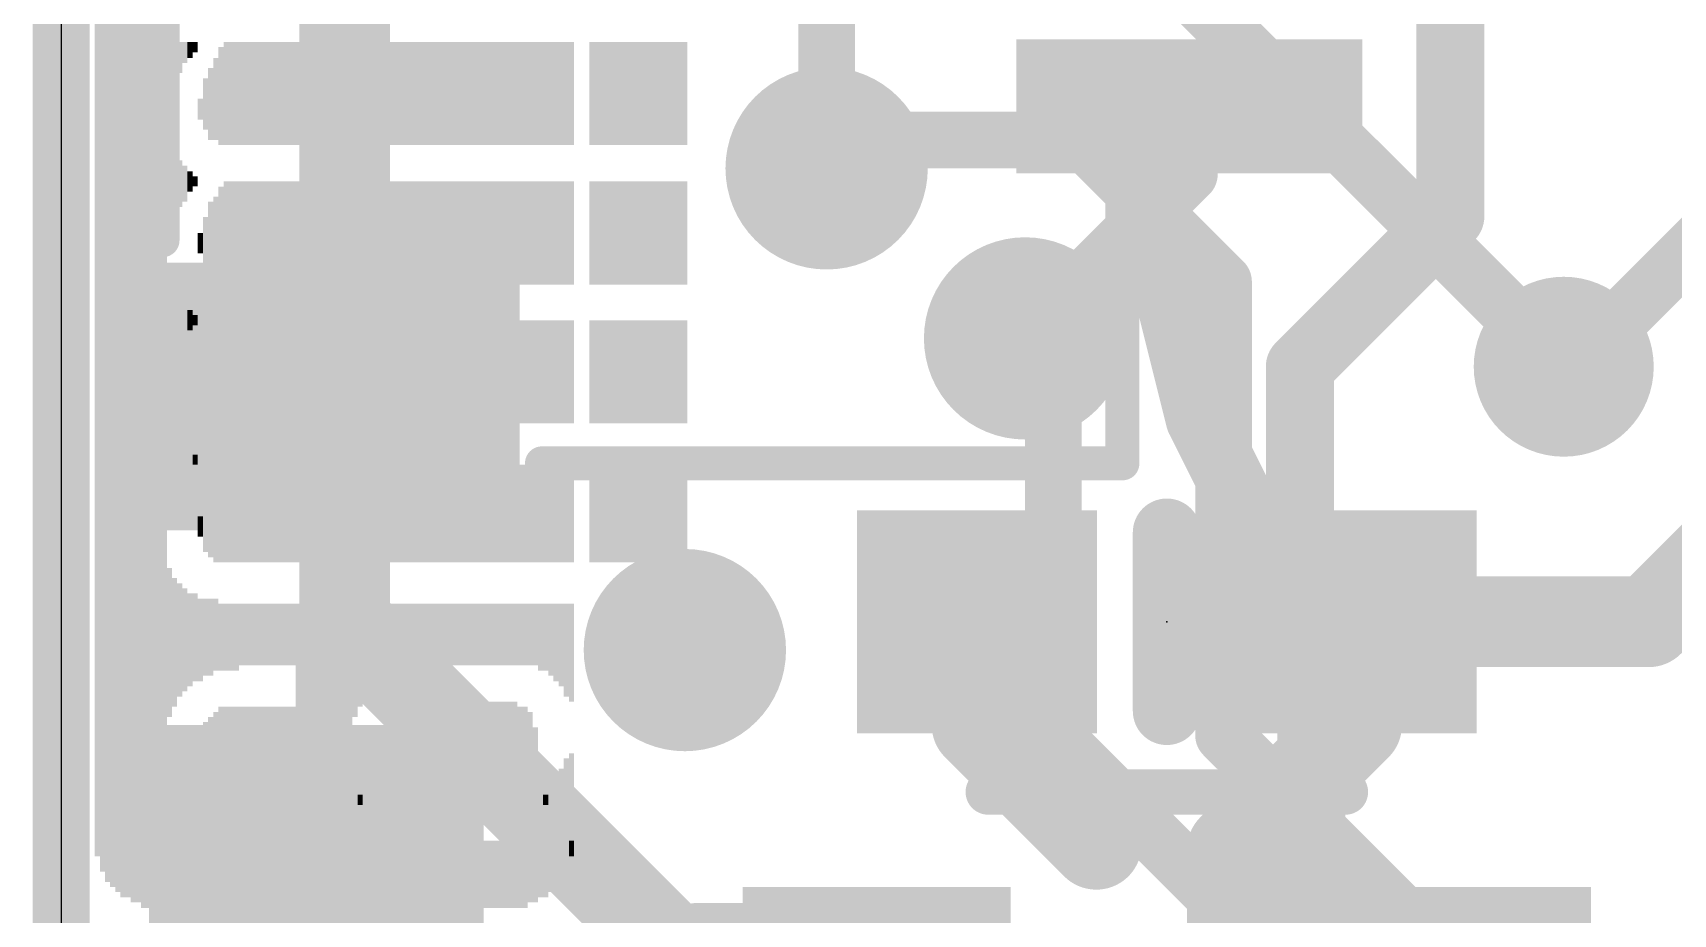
# Model space of a CAD drawing. Extents: x -0.1 to 34.1, y -8.2 to 25.5.
# Drawn here: x -0.13 to 7.22, y 7.58 to 11.53 of the extents above; entities that cross this region are included whole.
import ezdxf

# ---------------------------------------------------------------- set-up
doc = ezdxf.new("R2010")
doc.units = 0
for name, color, linetype in [('1', 12, 'CONTINUOUS'), ('16', 5, 'CONTINUOUS'), ('18', 110, 'CONTINUOUS'), ('20', 53, 'CONTINUOUS'), ('21', 40, 'CONTINUOUS'), ('22', 6, 'CONTINUOUS'), ('23', 40, 'CONTINUOUS')]:
    doc.layers.add(name, color=color, linetype=linetype)

# ---------------------------------------------------------------- blocks, each defined once
blk = doc.blocks.new('RECT')
blk.add_solid([(-0.5, -0.5), (0.5, -0.5), (-0.5, 0.5), (0.5, 0.5)])
blk = doc.blocks.new('ROUNDV')
at = {"const_width": 0.5}
blk.add_lwpolyline([(0, -0.25, 1), (0, 0.25, 1), (0, -0.25)], format="xyb", dxfattribs=at)

msp = doc.modelspace()

# ---------------------------------------------------------------- linework, layer by layer
at = {"layer": '1'}
for points, const_width in [([(0, 0), (0, 25.4)], 0.254), ([(6.223, 10.707), (6.223, 15.621)], 0.3048), ([(3.429, 11.684), (3.429, 10.922)], 0.254), ([(5.054, 11.2), (5.054, 10.896)], 0.254), ([(7.95, 11.212), (6.771, 10.033)], 0.254), ([(5.054, 10.896), (4.318, 10.16)], 0.254), ([(6.223, 10.707), (5.549, 10.033)], 0.3048), ([(5.549, 10.033), (5.549, 9.144)], 0.3048), ([(6.771, 10.033), (6.731, 10.033)], 0.254), ([(7.112, 8.89), (7.834, 9.612)], 0.4064), ([(5.803, 8.89), (5.549, 9.144)], 0.3048), ([(4.103, 8.89), (4.103, 8.4266)], 0.4064), ([(5.803, 8.89), (5.803, 8.4266)], 0.4064), ([(5.803, 8.89), (7.112, 8.89)], 0.4064), ([(4.103, 8.4266), (4.6371, 7.8925)], 0.4064), ([(5.803, 8.4266), (5.2467, 7.8703)], 0.4064), ([(1.143, 7.808), (1.463, 7.808)], 0.4064), ([(5.2467, 7.8703), (5.2467, 6.9837)], 0.4064), ([(2.54, 7.112), (2.855, 7.427)], 0.4064), ([(2.855, 7.427), (3.6529, 7.427)], 0.4064)]:
    msp.add_lwpolyline(points, dxfattribs=dict(at, const_width=const_width))
for points, const_width in [([(5.1175, 11.2, 1), (4.9905, 11.2)], 0.127), ([(5.0989, 10.8511, 1), (5.0091, 10.9409)], 0.127), ([(3.3655, 10.922, 1), (3.4925, 10.922)], 0.127), ([(4.9905, 10.896, 1), (5.1175, 10.896)], 0.127), ([(6.2769, 10.6531, 1), (6.1691, 10.7609)], 0.1524), ([(6.1468, 10.707, 1), (6.2992, 10.707)], 0.1524), ([(4.2731, 10.2049, 1), (4.3629, 10.1151)], 0.127), ([(5.6252, 10.033, 1), (5.4728, 10.033)], 0.1524), ([(5.4951, 10.0869, 1), (5.6029, 9.9791)], 0.1524), ([(6.731, 10.0965, 1), (6.731, 9.9695)], 0.127), ([(6.7261, 10.0779, 1), (6.8159, 9.9881)], 0.127), ([(6.771, 9.9695, 1), (6.771, 10.0965)], 0.127), ([(5.6029, 9.1979, 1), (5.4951, 9.0901)], 0.1524), ([(5.4728, 9.144, 1), (5.6252, 9.144)], 0.1524), ([(4.2046, 8.89, 1), (4.0014, 8.89)], 0.2032), ([(5.9046, 8.89, 1), (5.7014, 8.89)], 0.2032), ([(5.803, 8.9916, 1), (5.803, 8.7884)], 0.2032), ([(7.0402, 8.9618, 1), (7.1838, 8.8182)], 0.2032), ([(7.112, 8.7884, 1), (7.112, 8.9916)], 0.2032), ([(5.7491, 8.8361, 1), (5.8569, 8.9439)], 0.1524), ([(4.1748, 8.4985, 1), (4.0312, 8.3548)], 0.2032), ([(5.8748, 8.3548, 1), (5.7312, 8.4985)], 0.2032), ([(4.0014, 8.4266, 1), (4.2046, 8.4266)], 0.2032), ([(5.7014, 8.4266, 1), (5.9046, 8.4266)], 0.2032), ([(1.143, 7.9096, 1), (1.143, 7.7064)], 0.2032), ([(1.463, 7.7064, 1), (1.463, 7.9096)], 0.2032), ([(4.5653, 7.8207, 1), (4.7089, 7.9644)], 0.2032), ([(5.3483, 7.8703, 1), (5.1451, 7.8703)], 0.2032), ([(5.1749, 7.9422, 1), (5.3185, 7.7985)], 0.2032), ([(2.855, 7.5286, 1), (2.855, 7.3254)], 0.2032), ([(2.9268, 7.3552, 1), (2.7832, 7.4988)], 0.2032), ([(3.6529, 7.3254, 1), (3.6529, 7.5286)], 0.2032)]:
    msp.add_lwpolyline(points, format="xyb", dxfattribs=dict(at, const_width=const_width))
at = {"layer": '16'}
for points, const_width in [([(0, 0), (0, 25.4)], 0.254), ([(1.27, 13.335), (1.27, 8.89)], 0.4064), ([(4.41, 12.354), (6.731, 10.033)], 0.254), ([(3.429, 10.922), (3.556, 11.049)], 0.254), ([(4.572, 11.049), (3.556, 11.049)], 0.254), ([(5.207, 10.414), (4.572, 11.049)], 0.254), ([(5.207, 10.414), (5.207, 8.382)], 0.254), ([(4.318, 10.16), (4.445, 10.033)], 0.254), ([(4.445, 10.033), (4.445, 8.382)], 0.254), ([(1.27, 8.89), (6.35, 3.81)], 0.4064), ([(4.445, 8.382), (7.366, 5.461)], 0.254), ([(5.207, 8.382), (7.6708, 5.9182)], 0.254)]:
    msp.add_lwpolyline(points, dxfattribs=dict(at, const_width=const_width))
for points, const_width in [([(3.556, 11.1125, 1), (3.556, 10.9855)], 0.127), ([(3.6009, 11.0041, 1), (3.5111, 11.0939)], 0.127), ([(4.6169, 11.0939, 1), (4.5271, 11.0041)], 0.127), ([(4.572, 10.9855, 1), (4.572, 11.1125)], 0.127), ([(3.3841, 10.9669, 1), (3.4739, 10.8771)], 0.127), ([(5.2705, 10.414, 1), (5.1435, 10.414)], 0.127), ([(5.1621, 10.3691, 1), (5.2519, 10.4589)], 0.127), ([(4.3629, 10.2049, 1), (4.2731, 10.1151)], 0.127), ([(4.5085, 10.033, 1), (4.3815, 10.033)], 0.127), ([(4.4001, 9.9881, 1), (4.4899, 10.0779)], 0.127), ([(6.6861, 9.9881, 1), (6.7759, 10.0779)], 0.127), ([(1.3418, 8.9618, 1), (1.1982, 8.8182)], 0.2032), ([(1.1684, 8.89, 1), (1.3716, 8.89)], 0.2032), ([(4.4899, 8.4269, 1), (4.4001, 8.3371)], 0.127), ([(5.2519, 8.4269, 1), (5.1621, 8.3371)], 0.127), ([(4.3815, 8.382, 1), (4.5085, 8.382)], 0.127), ([(5.1435, 8.382, 1), (5.2705, 8.382)], 0.127)]:
    msp.add_lwpolyline(points, format="xyb", dxfattribs=dict(at, const_width=const_width))
at = {"layer": '20'}
msp.add_line((0, 22.86), (0, 2.54), dxfattribs=at)
at = {"layer": '21'}
for points, const_width in [([(0.454, 14.8), (0.454, 10.6)], 0.1524), ([(4.754, 10.8), (4.754, 9.6)], 0.1524), ([(4.754, 9.6), (2.154, 9.6)], 0.1524), ([(4.953, 8.49), (4.953, 9.29)], 0.3048), ([(5.753, 8.127), (4.153, 8.127)], 0.2032)]:
    msp.add_lwpolyline(points, dxfattribs=dict(at, const_width=const_width))
for points, const_width in [([(4.7921, 10.8, 1), (4.7159, 10.8)], 0.0762), ([(0.4159, 10.6, 1), (0.4921, 10.6)], 0.0762), ([(2.154, 9.6381, 1), (2.154, 9.5619)], 0.0762), ([(4.7159, 9.6, 1), (4.7921, 9.6)], 0.0762), ([(4.754, 9.5619, 1), (4.754, 9.6381)], 0.0762), ([(5.0292, 9.29, 1), (4.8768, 9.29)], 0.1524), ([(4.8768, 8.49, 1), (5.0292, 8.49)], 0.1524), ([(4.153, 8.1778, 1), (4.153, 8.0762)], 0.1016), ([(5.753, 8.0762, 1), (5.753, 8.1778)], 0.1016)]:
    msp.add_lwpolyline(points, format="xyb", dxfattribs=dict(at, const_width=const_width))
at = {"layer": '22', "const_width": 0.3048}
for points in [[(5.1, 9.8), (4.8, 11)], [(5.6, 8.8), (5.1, 9.8)], [(5.6, 5.6), (5.6, 8.8)]]:
    msp.add_lwpolyline(points, dxfattribs=at)
at = {"layer": '22', "const_width": 0.1524}
for points in [[(4.8739, 11.0185, 1), (4.7261, 10.9815)], [(5.1682, 9.8341, 1), (5.0318, 9.7659)], [(5.0261, 9.7815, 1), (5.1739, 9.8185)], [(5.6762, 8.8, 1), (5.5238, 8.8)], [(5.5318, 8.7659, 1), (5.6682, 8.8341)]]:
    msp.add_lwpolyline(points, format="xyb", dxfattribs=at)
at = {"layer": '23'}
msp.add_point((4.953, 8.89), dxfattribs=at)

# ---------------------------------------------------------------- block references
at = {"layer": '1'}
for p, xscale, yscale in [((5.054, 11.2), 1.55, 0.6), ((1.154, 9.9), 1.8, 1.2)]:
    msp.add_blockref('RECT', p, dxfattribs=dict(at, xscale=xscale, yscale=yscale))
at = {"layer": '1', "xscale": 1.075, "rotation": 180}
for p in [(4.103, 8.89), (5.803, 8.89)]:
    msp.add_blockref('RECT', p, dxfattribs=at)
at = {"layer": '1'}
for p, xscale, yscale, rotation in [((1.143, 7.808), 1.24, 1.5, 90), ((3.6529, 7.427), 0.55, 1.2, 270), ((6.2531, 7.427), 0.55, 1.2, 270)]:
    msp.add_blockref('RECT', p, dxfattribs=dict(at, xscale=xscale, yscale=yscale, rotation=rotation))
at = {"layer": '18'}
for p, xscale, yscale in [((3.429, 10.922), 0.9064, 0.9064), ((3.429, 10.922), 0.9064, 0.9064), ((4.318, 10.16), 0.9064, 0.9064), ((4.318, 10.16), 0.9064, 0.9064), ((6.731, 10.033), 0.8064, 0.8064), ((6.731, 10.033), 0.8064, 0.8064), ((2.794, 8.763), 0.9064, 0.9064), ((2.794, 8.763), 0.9064, 0.9064)]:
    msp.add_blockref('ROUNDV', p, dxfattribs=dict(at, xscale=xscale, yscale=yscale))
at = {"layer": '22', "rotation": 270}
for p, xscale, yscale in [((0.1617, 10.4826), 5.2883, 0.0231), ((0.1848, 10.4483), 5.3569, 0.0231), ((0.2079, 10.4254), 5.4026, 0.0231), ((0.231, 10.414), 5.4254, 0.0231), ((0.254, 10.4026), 5.4483, 0.0229), ((0.277, 10.3911), 5.4712, 0.0231), ((0.3001, 10.3911), 5.4712, 0.0231), ((0.3232, 10.3797), 5.494, 0.0231), ((0.3463, 10.3797), 5.494, 0.0231), ((0.3694, 10.367), 5.5194, 0.0231), ((0.3926, 10.367), 5.5194, 0.0231), ((0.4157, 10.367), 5.5194, 0.0231), ((0.4388, 10.367), 5.5194, 0.0231), ((0.4619, 10.367), 5.5194, 0.0231), ((0.485, 11.3728), 0.2311, 0.0231), ((0.508, 11.4071), 0.1626, 0.0229), ((0.531, 11.4186), 0.1397, 0.0231), ((0.5541, 11.4414), 0.094, 0.0231), ((0.5772, 11.4529), 0.0711, 0.0231), ((0.6003, 11.4656), 0.0457, 0.0231), ((0.7159, 11.2459), 0.4394, 0.0231), ((0.739, 11.2573), 0.4623, 0.0231), ((0.762, 11.2573), 0.4623, 0.0229), ((0.785, 11.2573), 0.4623, 0.0231), ((0.8081, 11.2573), 0.4623, 0.0231), ((0.8312, 11.2573), 0.4623, 0.0231), ((0.8543, 11.2573), 0.4623, 0.0231), ((0.8774, 11.2573), 0.4623, 0.0231), ((0.9006, 11.2573), 0.4623, 0.0231), ((0.9237, 11.2573), 0.4623, 0.0231), ((0.9468, 11.2573), 0.4623, 0.0231), ((0.9699, 11.2573), 0.4623, 0.0231), ((0.993, 11.2573), 0.4623, 0.0231), ((1.016, 11.2573), 0.4623, 0.0229), ((1.039, 11.2573), 0.4623, 0.0231), ((1.0621, 11.2573), 0.4623, 0.0231), ((1.0852, 11.2573), 0.4623, 0.0231), ((1.1083, 11.2573), 0.4623, 0.0231), ((1.1314, 11.2573), 0.4623, 0.0231), ((1.1546, 11.2573), 0.4623, 0.0231), ((1.1777, 11.2573), 0.4623, 0.0231), ((1.2008, 11.2573), 0.4623, 0.0231), ((1.2239, 11.2573), 0.4623, 0.0231), ((1.247, 11.2573), 0.4623, 0.0231), ((1.27, 11.2573), 0.4623, 0.0229), ((1.293, 11.2573), 0.4623, 0.0231), ((1.3161, 11.2573), 0.4623, 0.0231), ((1.3392, 11.2573), 0.4623, 0.0231), ((1.3623, 11.2573), 0.4623, 0.0231), ((1.3854, 11.2573), 0.4623, 0.0231), ((1.4086, 11.2573), 0.4623, 0.0231), ((1.4317, 11.2573), 0.4623, 0.0231), ((1.4548, 11.2573), 0.4623, 0.0231), ((1.4779, 11.2573), 0.4623, 0.0231), ((1.501, 11.2573), 0.4623, 0.0231), ((1.524, 11.2573), 0.4623, 0.0229), ((1.547, 11.2573), 0.4623, 0.0231), ((1.5701, 11.2573), 0.4623, 0.0231), ((1.5932, 11.2573), 0.4623, 0.0231), ((1.6163, 11.2573), 0.4623, 0.0231), ((1.6394, 11.2573), 0.4623, 0.0231), ((1.6626, 11.2573), 0.4623, 0.0231), ((1.6857, 11.2573), 0.4623, 0.0231), ((1.7088, 11.2573), 0.4623, 0.0231), ((1.7319, 11.2573), 0.4623, 0.0231), ((1.755, 11.2573), 0.4623, 0.0231), ((1.778, 11.2573), 0.4623, 0.0229), ((1.801, 11.2573), 0.4623, 0.0231), ((1.8241, 11.2573), 0.4623, 0.0231), ((1.8472, 11.2573), 0.4623, 0.0231), ((1.8703, 11.2573), 0.4623, 0.0231), ((1.8934, 11.2573), 0.4623, 0.0231), ((1.9166, 11.2573), 0.4623, 0.0231), ((1.9397, 11.2573), 0.4623, 0.0231), ((1.9628, 11.2573), 0.4623, 0.0231), ((1.9859, 11.2573), 0.4623, 0.0231), ((2.009, 11.2573), 0.4623, 0.0231), ((2.032, 11.2573), 0.4623, 0.0229), ((2.055, 11.2573), 0.4623, 0.0231), ((2.0781, 11.2573), 0.4623, 0.0231), ((2.1012, 11.2573), 0.4623, 0.0231), ((2.1243, 11.2573), 0.4623, 0.0231), ((2.1474, 11.2573), 0.4623, 0.0231), ((2.1706, 11.2573), 0.4623, 0.0231), ((2.1937, 11.2573), 0.4623, 0.0231), ((2.2168, 11.2573), 0.4623, 0.0231), ((2.2399, 11.2573), 0.4623, 0.0231), ((2.263, 11.2573), 0.4623, 0.0231), ((2.286, 11.2573), 0.4623, 0.0229), ((2.3783, 11.2573), 0.4623, 0.0231), ((2.4014, 11.2573), 0.4623, 0.0231), ((2.4246, 11.2573), 0.4623, 0.0231), ((2.4477, 11.2573), 0.4623, 0.0231), ((2.4708, 11.2573), 0.4623, 0.0231), ((2.4939, 11.2573), 0.4623, 0.0231), ((2.517, 11.2573), 0.4623, 0.0231), ((2.54, 11.2573), 0.4623, 0.0229), ((2.563, 11.2573), 0.4623, 0.0231), ((2.5861, 11.2573), 0.4623, 0.0231), ((2.6092, 11.2573), 0.4623, 0.0231), ((2.6323, 11.2573), 0.4623, 0.0231), ((2.6554, 11.2573), 0.4623, 0.0231), ((2.6786, 11.2573), 0.4623, 0.0231), ((2.7017, 11.2573), 0.4623, 0.0231), ((2.7248, 11.2573), 0.4623, 0.0231), ((2.7479, 11.2573), 0.4623, 0.0231), ((2.771, 11.2573), 0.4623, 0.0231), ((2.794, 11.2573), 0.4623, 0.0229), ((0.6928, 11.2332), 0.3683, 0.0231), ((0.6466, 11.2103), 0.2311, 0.0231), ((0.6697, 11.2103), 0.3226, 0.0231), ((0.6234, 11.1874), 0.094, 0.0231), ((0.485, 10.8407), 0.3708, 0.0231), ((0.508, 10.842), 0.2769, 0.0229), ((0.531, 10.8534), 0.2083, 0.0231), ((0.5541, 10.8534), 0.1626, 0.0231), ((0.5772, 10.8636), 0.0914, 0.0231), ((0.6003, 10.8636), 0.0457, 0.0231), ((0.7159, 10.621), 0.4394, 0.0231), ((0.739, 10.6324), 0.4623, 0.0231), ((0.762, 10.6324), 0.4623, 0.0229), ((0.785, 10.6324), 0.4623, 0.0231), ((0.8081, 10.6324), 0.4623, 0.0231), ((0.8312, 10.6324), 0.4623, 0.0231), ((0.8543, 10.6324), 0.4623, 0.0231), ((0.8774, 10.6324), 0.4623, 0.0231), ((0.9006, 10.6324), 0.4623, 0.0231), ((0.9237, 10.6324), 0.4623, 0.0231), ((0.9468, 10.6324), 0.4623, 0.0231), ((0.9699, 10.6324), 0.4623, 0.0231), ((0.993, 10.6324), 0.4623, 0.0231), ((1.016, 10.6324), 0.4623, 0.0229), ((1.039, 10.6324), 0.4623, 0.0231), ((1.0621, 10.6324), 0.4623, 0.0231), ((1.0852, 10.6324), 0.4623, 0.0231), ((1.1083, 10.6324), 0.4623, 0.0231), ((1.1314, 10.6324), 0.4623, 0.0231), ((1.1546, 10.6324), 0.4623, 0.0231), ((1.1777, 10.6324), 0.4623, 0.0231), ((1.2008, 10.6324), 0.4623, 0.0231), ((1.2239, 10.6324), 0.4623, 0.0231), ((1.247, 10.6324), 0.4623, 0.0231), ((1.27, 10.6324), 0.4623, 0.0229), ((1.293, 10.6324), 0.4623, 0.0231), ((1.3161, 10.6324), 0.4623, 0.0231), ((1.3392, 10.6324), 0.4623, 0.0231), ((1.3623, 10.6324), 0.4623, 0.0231), ((1.3854, 10.6324), 0.4623, 0.0231), ((1.4086, 10.6324), 0.4623, 0.0231), ((1.4317, 10.6324), 0.4623, 0.0231), ((1.4548, 10.6324), 0.4623, 0.0231), ((1.4779, 10.6324), 0.4623, 0.0231), ((1.501, 10.6324), 0.4623, 0.0231), ((1.524, 10.6324), 0.4623, 0.0229), ((1.547, 10.6324), 0.4623, 0.0231), ((1.5701, 10.6324), 0.4623, 0.0231), ((1.5932, 10.6324), 0.4623, 0.0231), ((1.6163, 10.6324), 0.4623, 0.0231), ((1.6394, 10.6324), 0.4623, 0.0231), ((1.6626, 10.6324), 0.4623, 0.0231), ((1.6857, 10.6324), 0.4623, 0.0231), ((1.7088, 10.6324), 0.4623, 0.0231), ((1.7319, 10.6324), 0.4623, 0.0231), ((1.755, 10.6324), 0.4623, 0.0231), ((1.778, 10.6324), 0.4623, 0.0229), ((1.801, 10.6324), 0.4623, 0.0231), ((1.8241, 10.6324), 0.4623, 0.0231), ((1.8472, 10.6324), 0.4623, 0.0231), ((1.8703, 10.6324), 0.4623, 0.0231), ((1.8934, 10.6324), 0.4623, 0.0231), ((1.9166, 10.6324), 0.4623, 0.0231), ((1.9397, 10.6324), 0.4623, 0.0231), ((1.9628, 10.6324), 0.4623, 0.0231), ((1.9859, 10.6324), 0.4623, 0.0231), ((2.009, 10.6324), 0.4623, 0.0231), ((2.032, 10.6324), 0.4623, 0.0229), ((2.055, 10.6324), 0.4623, 0.0231), ((2.0781, 10.6324), 0.4623, 0.0231), ((2.1012, 10.6324), 0.4623, 0.0231), ((2.1243, 10.6324), 0.4623, 0.0231), ((2.1474, 10.6324), 0.4623, 0.0231), ((2.1706, 10.6324), 0.4623, 0.0231), ((2.1937, 10.6324), 0.4623, 0.0231), ((2.2168, 10.6324), 0.4623, 0.0231), ((2.2399, 10.6324), 0.4623, 0.0231), ((2.263, 10.6324), 0.4623, 0.0231), ((2.286, 10.6324), 0.4623, 0.0229), ((2.3783, 10.6324), 0.4623, 0.0231), ((2.4014, 10.6324), 0.4623, 0.0231), ((2.4246, 10.6324), 0.4623, 0.0231), ((2.4477, 10.6324), 0.4623, 0.0231), ((2.4708, 10.6324), 0.4623, 0.0231), ((2.4939, 10.6324), 0.4623, 0.0231), ((2.517, 10.6324), 0.4623, 0.0231), ((2.54, 10.6324), 0.4623, 0.0229), ((2.563, 10.6324), 0.4623, 0.0231), ((2.5861, 10.6324), 0.4623, 0.0231), ((2.6092, 10.6324), 0.4623, 0.0231), ((2.6323, 10.6324), 0.4623, 0.0231), ((2.6554, 10.6324), 0.4623, 0.0231), ((2.6786, 10.6324), 0.4623, 0.0231), ((2.7017, 10.6324), 0.4623, 0.0231), ((2.7248, 10.6324), 0.4623, 0.0231), ((2.7479, 10.6324), 0.4623, 0.0231), ((2.771, 10.6324), 0.4623, 0.0231), ((2.794, 10.6324), 0.4623, 0.0229), ((0.6697, 10.5994), 0.3454, 0.0231), ((0.6928, 10.6109), 0.3683, 0.0231), ((0.6466, 10.588), 0.2311, 0.0231), ((0.6234, 10.5867), 0.0914, 0.0231), ((0.485, 10.2172), 0.3683, 0.0231), ((0.508, 10.2172), 0.2769, 0.0229), ((0.531, 10.2172), 0.1854, 0.0231), ((0.5541, 10.2172), 0.1397, 0.0231), ((0.5772, 10.2413), 0.0914, 0.0231), ((0.6003, 10.2413), 0.0457, 0.0231), ((0.7159, 9.9987), 0.4394, 0.0231), ((0.739, 10.0101), 0.4623, 0.0231), ((0.762, 10.0101), 0.4623, 0.0229), ((0.785, 10.0101), 0.4623, 0.0231), ((0.8081, 10.0101), 0.4623, 0.0231), ((0.8312, 10.0101), 0.4623, 0.0231), ((0.8543, 10.0101), 0.4623, 0.0231), ((0.8774, 10.0101), 0.4623, 0.0231), ((0.9006, 10.0101), 0.4623, 0.0231), ((0.9237, 10.0101), 0.4623, 0.0231), ((0.9468, 10.0101), 0.4623, 0.0231), ((0.9699, 10.0101), 0.4623, 0.0231), ((0.993, 10.0101), 0.4623, 0.0231), ((1.016, 10.0101), 0.4623, 0.0229), ((1.039, 10.0101), 0.4623, 0.0231), ((1.0621, 10.0101), 0.4623, 0.0231), ((1.0852, 10.0101), 0.4623, 0.0231), ((1.1083, 10.0101), 0.4623, 0.0231), ((1.1314, 10.0101), 0.4623, 0.0231), ((1.1546, 10.0101), 0.4623, 0.0231), ((1.1777, 10.0101), 0.4623, 0.0231), ((1.2008, 10.0101), 0.4623, 0.0231), ((1.2239, 10.0101), 0.4623, 0.0231), ((1.247, 10.0101), 0.4623, 0.0231), ((1.27, 10.0101), 0.4623, 0.0229), ((1.293, 10.0101), 0.4623, 0.0231), ((1.3161, 10.0101), 0.4623, 0.0231), ((1.3392, 10.0101), 0.4623, 0.0231), ((1.3623, 10.0101), 0.4623, 0.0231), ((1.3854, 10.0101), 0.4623, 0.0231), ((1.4086, 10.0101), 0.4623, 0.0231), ((1.4317, 10.0101), 0.4623, 0.0231), ((1.4548, 10.0101), 0.4623, 0.0231), ((1.4779, 10.0101), 0.4623, 0.0231), ((1.501, 10.0101), 0.4623, 0.0231), ((1.524, 10.0101), 0.4623, 0.0229), ((1.547, 10.0101), 0.4623, 0.0231), ((1.5701, 10.0101), 0.4623, 0.0231), ((1.5932, 10.0101), 0.4623, 0.0231), ((1.6163, 10.0101), 0.4623, 0.0231), ((1.6394, 10.0101), 0.4623, 0.0231), ((1.6626, 10.0101), 0.4623, 0.0231), ((1.6857, 10.0101), 0.4623, 0.0231), ((1.7088, 10.0101), 0.4623, 0.0231), ((1.7319, 10.0101), 0.4623, 0.0231), ((1.755, 10.0101), 0.4623, 0.0231), ((1.778, 10.0101), 0.4623, 0.0229), ((1.801, 10.0101), 0.4623, 0.0231), ((1.8241, 10.0101), 0.4623, 0.0231), ((1.8472, 10.0101), 0.4623, 0.0231), ((1.8703, 10.0101), 0.4623, 0.0231), ((1.8934, 10.0101), 0.4623, 0.0231), ((1.9166, 10.0101), 0.4623, 0.0231), ((1.9397, 10.0101), 0.4623, 0.0231), ((1.9628, 10.0101), 0.4623, 0.0231), ((1.9859, 10.0101), 0.4623, 0.0231), ((2.009, 10.0101), 0.4623, 0.0231), ((2.032, 10.0101), 0.4623, 0.0229), ((2.055, 10.0101), 0.4623, 0.0231), ((2.0781, 10.0101), 0.4623, 0.0231), ((2.1012, 10.0101), 0.4623, 0.0231), ((2.1243, 10.0101), 0.4623, 0.0231), ((2.1474, 10.0101), 0.4623, 0.0231), ((2.1706, 10.0101), 0.4623, 0.0231), ((2.1937, 10.0101), 0.4623, 0.0231), ((2.2168, 10.0101), 0.4623, 0.0231), ((2.2399, 10.0101), 0.4623, 0.0231), ((2.263, 10.0101), 0.4623, 0.0231), ((2.286, 10.0101), 0.4623, 0.0229), ((2.3783, 10.0101), 0.4623, 0.0231), ((2.4014, 10.0101), 0.4623, 0.0231), ((2.4246, 10.0101), 0.4623, 0.0231), ((2.4477, 10.0101), 0.4623, 0.0231), ((2.4708, 10.0101), 0.4623, 0.0231), ((2.4939, 10.0101), 0.4623, 0.0231), ((2.517, 10.0101), 0.4623, 0.0231), ((2.54, 10.0101), 0.4623, 0.0229), ((2.563, 10.0101), 0.4623, 0.0231), ((2.5861, 10.0101), 0.4623, 0.0231), ((2.6092, 10.0101), 0.4623, 0.0231), ((2.6323, 10.0101), 0.4623, 0.0231), ((2.6554, 10.0101), 0.4623, 0.0231), ((2.6786, 10.0101), 0.4623, 0.0231), ((2.7017, 10.0101), 0.4623, 0.0231), ((2.7248, 10.0101), 0.4623, 0.0231), ((2.7479, 10.0101), 0.4623, 0.0231), ((2.771, 10.0101), 0.4623, 0.0231), ((2.794, 10.0101), 0.4623, 0.0229), ((0.6928, 9.9873), 0.3708, 0.0231), ((0.6466, 9.9517), 0.254, 0.0231), ((0.6697, 9.9632), 0.3226, 0.0231), ((0.6234, 9.9403), 0.094, 0.0231), ((0.485, 9.5822), 0.3937, 0.0231), ((0.508, 9.5949), 0.2769, 0.0229), ((0.531, 9.5949), 0.1854, 0.0231), ((0.5541, 9.5949), 0.1397, 0.0231), ((0.5772, 9.6063), 0.1168, 0.0231), ((0.6003, 9.6164), 0.0457, 0.0231), ((0.7159, 9.3637), 0.414, 0.0231), ((0.739, 9.3751), 0.4369, 0.0231), ((0.762, 9.3751), 0.4369, 0.0229), ((0.785, 9.3751), 0.4369, 0.0231), ((0.8081, 9.3751), 0.4369, 0.0231), ((0.8312, 9.3751), 0.4369, 0.0231), ((0.8543, 9.3751), 0.4369, 0.0231), ((0.8774, 9.3751), 0.4369, 0.0231), ((0.9006, 9.3751), 0.4369, 0.0231), ((0.9237, 9.3751), 0.4369, 0.0231), ((0.9468, 9.3751), 0.4369, 0.0231), ((0.9699, 9.3751), 0.4369, 0.0231), ((0.993, 9.3751), 0.4369, 0.0231), ((1.016, 9.3751), 0.4369, 0.0229), ((1.039, 9.3751), 0.4369, 0.0231), ((1.0621, 9.3751), 0.4369, 0.0231), ((1.0852, 9.3751), 0.4369, 0.0231), ((1.1083, 9.3751), 0.4369, 0.0231), ((1.1314, 9.3751), 0.4369, 0.0231), ((1.1546, 9.3751), 0.4369, 0.0231), ((1.1777, 9.3751), 0.4369, 0.0231), ((1.2008, 9.3751), 0.4369, 0.0231), ((1.2239, 9.3751), 0.4369, 0.0231), ((1.247, 9.3751), 0.4369, 0.0231), ((1.27, 9.3751), 0.4369, 0.0229), ((1.293, 9.3751), 0.4369, 0.0231), ((1.3161, 9.3751), 0.4369, 0.0231), ((1.3392, 9.3751), 0.4369, 0.0231), ((1.3623, 9.3751), 0.4369, 0.0231), ((1.3854, 9.3751), 0.4369, 0.0231), ((1.4086, 9.3751), 0.4369, 0.0231), ((1.4317, 9.3751), 0.4369, 0.0231), ((1.4548, 9.3751), 0.4369, 0.0231), ((1.4779, 9.3751), 0.4369, 0.0231), ((1.501, 9.3751), 0.4369, 0.0231), ((1.524, 9.3751), 0.4369, 0.0229), ((1.547, 9.3751), 0.4369, 0.0231), ((1.5701, 9.3751), 0.4369, 0.0231), ((1.5932, 9.3751), 0.4369, 0.0231), ((1.6163, 9.3751), 0.4369, 0.0231), ((1.6394, 9.3751), 0.4369, 0.0231), ((1.6626, 9.3751), 0.4369, 0.0231), ((1.6857, 9.3751), 0.4369, 0.0231), ((1.7088, 9.3751), 0.4369, 0.0231), ((1.7319, 9.3751), 0.4369, 0.0231), ((1.755, 9.3751), 0.4369, 0.0231), ((1.778, 9.3751), 0.4369, 0.0229), ((1.801, 9.3751), 0.4369, 0.0231), ((1.8241, 9.3751), 0.4369, 0.0231), ((1.8472, 9.3751), 0.4369, 0.0231), ((1.8703, 9.3751), 0.4369, 0.0231), ((1.8934, 9.3751), 0.4369, 0.0231), ((1.9166, 9.3751), 0.4369, 0.0231), ((1.9397, 9.3751), 0.4369, 0.0231), ((1.9628, 9.3751), 0.4369, 0.0231), ((1.9859, 9.3751), 0.4369, 0.0231), ((2.009, 9.3751), 0.4369, 0.0231), ((2.032, 9.3751), 0.4369, 0.0229), ((2.055, 9.3751), 0.4369, 0.0231), ((2.0781, 9.3751), 0.4369, 0.0231), ((2.1012, 9.3751), 0.4369, 0.0231), ((2.1243, 9.3751), 0.4369, 0.0231), ((2.1474, 9.3751), 0.4369, 0.0231), ((2.1706, 9.3751), 0.4369, 0.0231), ((2.1937, 9.3751), 0.4369, 0.0231), ((2.2168, 9.3751), 0.4369, 0.0231), ((2.2399, 9.3751), 0.4369, 0.0231), ((2.263, 9.3751), 0.4369, 0.0231), ((2.286, 9.3751), 0.4369, 0.0229), ((2.3783, 9.3751), 0.4369, 0.0231), ((2.4014, 9.3751), 0.4369, 0.0231), ((2.4246, 9.3751), 0.4369, 0.0231), ((2.4477, 9.3751), 0.4369, 0.0231), ((2.4708, 9.3751), 0.4369, 0.0231), ((2.4939, 9.3751), 0.4369, 0.0231), ((2.517, 9.3751), 0.4369, 0.0231), ((2.54, 9.3751), 0.4369, 0.0229), ((2.563, 9.3751), 0.4369, 0.0231), ((2.5861, 9.3751), 0.4369, 0.0231), ((2.6092, 9.3751), 0.4369, 0.0231), ((2.6323, 9.3751), 0.4369, 0.0231), ((2.6554, 9.3751), 0.4369, 0.0231), ((2.6786, 9.3751), 0.4369, 0.0231), ((2.7017, 9.3751), 0.4369, 0.0231), ((2.7248, 9.3751), 0.4369, 0.0231), ((2.7479, 9.3751), 0.4369, 0.0231), ((2.771, 9.3751), 0.4369, 0.0231), ((2.794, 9.3751), 0.4369, 0.0229), ((0.6697, 9.3408), 0.3226, 0.0231), ((0.6928, 9.3523), 0.3912, 0.0231), ((0.6466, 9.3294), 0.254, 0.0231), ((0.6234, 9.3167), 0.0914, 0.0231), ((0.485, 8.7973), 0.668, 0.0231), ((0.508, 8.7973), 0.5766, 0.0229), ((0.531, 8.8087), 0.508, 0.0231), ((0.5541, 8.8087), 0.4623, 0.0231), ((0.5772, 8.8087), 0.4166, 0.0231), ((0.6003, 8.8201), 0.3937, 0.0231), ((0.6234, 8.8087), 0.3708, 0.0231), ((0.6466, 8.8214), 0.3454, 0.0231), ((0.6697, 8.8214), 0.3454, 0.0231), ((0.6928, 8.8329), 0.3226, 0.0231), ((0.7159, 8.8214), 0.2997, 0.0231), ((0.739, 8.8214), 0.2997, 0.0231), ((0.762, 8.8214), 0.2997, 0.0229), ((0.785, 8.8214), 0.2997, 0.0231), ((0.8081, 8.8329), 0.2769, 0.0231), ((0.8312, 8.8329), 0.2769, 0.0231), ((0.8543, 8.8329), 0.2769, 0.0231), ((0.8774, 8.8329), 0.2769, 0.0231), ((0.9006, 8.8329), 0.2769, 0.0231), ((0.9237, 8.8329), 0.2769, 0.0231), ((0.9468, 8.8329), 0.2769, 0.0231), ((0.9699, 8.8329), 0.2769, 0.0231), ((0.993, 8.8329), 0.2769, 0.0231), ((1.016, 8.8329), 0.2769, 0.0229), ((1.039, 8.8329), 0.2769, 0.0231), ((1.0621, 8.5204), 0.9017, 0.0231), ((1.0852, 8.5204), 0.9017, 0.0231), ((1.1083, 8.5204), 0.9017, 0.0231), ((1.1314, 8.5204), 0.9017, 0.0231), ((1.1546, 8.5204), 0.9017, 0.0231), ((1.1777, 8.5319), 0.8788, 0.0231), ((1.2008, 8.5674), 0.8077, 0.0231), ((1.2239, 8.6017), 0.7391, 0.0231), ((1.247, 8.6246), 0.6934, 0.0231), ((1.27, 8.6589), 0.6248, 0.0229), ((1.293, 8.6944), 0.5537, 0.0231), ((1.3161, 8.7173), 0.508, 0.0231), ((1.3392, 8.7401), 0.4623, 0.0231), ((1.3623, 8.763), 0.4166, 0.0231), ((1.3854, 8.7859), 0.3708, 0.0231), ((1.4086, 8.7973), 0.348, 0.0231), ((1.4317, 8.81), 0.3226, 0.0231), ((1.4548, 8.81), 0.3226, 0.0231), ((1.4779, 8.8214), 0.2997, 0.0231), ((1.501, 8.8214), 0.2997, 0.0231), ((1.524, 8.8329), 0.2769, 0.0229), ((1.547, 8.8329), 0.2769, 0.0231), ((1.5701, 8.8329), 0.2769, 0.0231), ((1.5932, 8.8329), 0.2769, 0.0231), ((1.6163, 8.8329), 0.2769, 0.0231), ((1.6394, 8.8329), 0.2769, 0.0231), ((1.6626, 8.8329), 0.2769, 0.0231), ((1.6857, 8.8329), 0.2769, 0.0231), ((1.7088, 8.8329), 0.2769, 0.0231), ((1.7319, 8.8329), 0.2769, 0.0231), ((1.755, 8.8329), 0.2769, 0.0231), ((1.778, 8.8329), 0.2769, 0.0229), ((1.801, 8.8329), 0.2769, 0.0231), ((1.8241, 8.8329), 0.2769, 0.0231), ((1.8472, 8.8329), 0.2769, 0.0231), ((1.8703, 8.8329), 0.2769, 0.0231), ((1.8934, 8.8329), 0.2769, 0.0231), ((1.9166, 8.8329), 0.2769, 0.0231), ((1.9397, 8.8329), 0.2769, 0.0231), ((1.9628, 8.8329), 0.2769, 0.0231), ((1.9859, 8.8329), 0.2769, 0.0231), ((2.009, 8.8329), 0.2769, 0.0231), ((2.032, 8.8329), 0.2769, 0.0229), ((2.055, 8.8329), 0.2769, 0.0231), ((2.0781, 8.8329), 0.2769, 0.0231), ((2.1012, 8.8329), 0.2769, 0.0231), ((2.1243, 8.8329), 0.2769, 0.0231), ((2.1474, 8.8214), 0.2997, 0.0231), ((2.1706, 8.8214), 0.2997, 0.0231), ((2.1937, 8.81), 0.3226, 0.0231), ((2.2168, 8.7973), 0.348, 0.0231), ((2.2399, 8.7859), 0.3708, 0.0231), ((2.263, 8.763), 0.4166, 0.0231), ((2.286, 8.7516), 0.4394, 0.0229), ((1.5701, 8.3007), 0.4623, 0.0231), ((1.5932, 8.3007), 0.4623, 0.0231), ((1.6163, 8.3007), 0.4623, 0.0231), ((1.6394, 8.3007), 0.4623, 0.0231), ((1.6626, 8.3007), 0.4623, 0.0231), ((1.6857, 8.3007), 0.4623, 0.0231), ((1.7088, 8.3007), 0.4623, 0.0231), ((1.7319, 8.3007), 0.4623, 0.0231), ((1.755, 8.3007), 0.4623, 0.0231), ((1.778, 8.3007), 0.4623, 0.0229), ((1.801, 8.3007), 0.4623, 0.0231), ((1.8241, 8.3007), 0.4623, 0.0231), ((1.8472, 8.3007), 0.4623, 0.0231), ((1.8703, 8.3007), 0.4623, 0.0231), ((1.8934, 8.3007), 0.4623, 0.0231), ((1.9166, 8.3007), 0.4623, 0.0231), ((1.9397, 8.3007), 0.4623, 0.0231), ((1.9628, 8.3007), 0.4623, 0.0231), ((1.9859, 8.3007), 0.4623, 0.0231), ((2.009, 8.3007), 0.4623, 0.0231), ((2.032, 8.3122), 0.4394, 0.0229), ((0.6697, 8.2893), 0.348, 0.0231), ((0.6928, 8.3007), 0.3708, 0.0231), ((0.7159, 8.3007), 0.4166, 0.0231), ((0.739, 8.3007), 0.4166, 0.0231), ((0.762, 8.2893), 0.4394, 0.0229), ((0.785, 8.2893), 0.4394, 0.0231), ((0.8081, 8.2893), 0.4394, 0.0231), ((0.8312, 8.2893), 0.4394, 0.0231), ((0.8543, 8.2893), 0.4394, 0.0231), ((0.8774, 8.2893), 0.4394, 0.0231), ((0.9006, 8.2893), 0.4394, 0.0231), ((0.9237, 8.2893), 0.4394, 0.0231), ((0.9468, 8.2893), 0.4394, 0.0231), ((0.9699, 8.2893), 0.4394, 0.0231), ((0.993, 8.2893), 0.4394, 0.0231), ((1.016, 8.2893), 0.4394, 0.0229), ((1.039, 8.2893), 0.4394, 0.0231), ((1.4779, 8.2664), 0.3937, 0.0231), ((1.501, 8.2779), 0.4166, 0.0231), ((1.524, 8.2893), 0.4394, 0.0229), ((1.547, 8.2893), 0.4394, 0.0231), ((2.055, 8.3122), 0.3937, 0.0231), ((2.0781, 8.3363), 0.3454, 0.0231), ((2.1012, 8.3477), 0.2769, 0.0231), ((0.6466, 8.302), 0.2769, 0.0231), ((1.4548, 8.2436), 0.348, 0.0231), ((2.1243, 8.3591), 0.1168, 0.0231), ((0.6234, 8.2893), 0.1143, 0.0231), ((1.4317, 8.2194), 0.2997, 0.0231), ((1.3854, 8.1623), 0.1854, 0.0231), ((1.4086, 8.1852), 0.2311, 0.0231), ((2.2399, 8.1509), 0.1626, 0.0231), ((2.263, 8.1737), 0.2083, 0.0231), ((2.286, 8.1852), 0.2311, 0.0229), ((1.3623, 8.128), 0.1168, 0.0231), ((2.1937, 8.1166), 0.094, 0.0231), ((2.2168, 8.128), 0.1168, 0.0231), ((0.485, 7.874), 0.5334, 0.0231), ((1.3392, 8.0924), 0.0457, 0.0231), ((2.1706, 8.0924), 0.0457, 0.0231), ((0.508, 7.8384), 0.4623, 0.0229), ((0.531, 7.827), 0.4394, 0.0231), ((0.5541, 7.8042), 0.3937, 0.0231), ((0.5772, 7.7927), 0.3708, 0.0231), ((0.6003, 7.7927), 0.3708, 0.0231), ((0.6234, 7.7813), 0.348, 0.0231), ((0.6466, 7.7813), 0.348, 0.0231), ((0.6697, 7.7699), 0.3251, 0.0231), ((0.6928, 7.7699), 0.3251, 0.0231), ((0.7159, 7.7699), 0.3251, 0.0231), ((0.739, 7.7584), 0.3023, 0.0231), ((0.762, 7.7584), 0.3023, 0.0229), ((0.785, 7.7584), 0.3023, 0.0231), ((0.8081, 7.7584), 0.3023, 0.0231), ((0.8312, 7.7584), 0.3023, 0.0231), ((0.8543, 7.7584), 0.3023, 0.0231), ((0.8774, 7.7584), 0.3023, 0.0231), ((0.9006, 7.7584), 0.3023, 0.0231), ((0.9237, 7.7584), 0.3023, 0.0231), ((0.9468, 7.7584), 0.3023, 0.0231), ((0.9699, 7.7584), 0.3023, 0.0231), ((0.993, 7.7584), 0.3023, 0.0231), ((1.016, 7.7584), 0.3023, 0.0229), ((1.039, 7.7584), 0.3023, 0.0231), ((1.0621, 7.7584), 0.3023, 0.0231), ((1.0852, 7.7584), 0.3023, 0.0231), ((1.1083, 7.7584), 0.3023, 0.0231), ((1.1314, 7.7584), 0.3023, 0.0231), ((1.1546, 7.7584), 0.3023, 0.0231), ((1.1777, 7.7584), 0.3023, 0.0231), ((1.2008, 7.7584), 0.3023, 0.0231), ((1.2239, 7.7584), 0.3023, 0.0231), ((1.247, 7.7584), 0.3023, 0.0231), ((1.27, 7.7584), 0.3023, 0.0229), ((1.293, 7.7584), 0.3023, 0.0231), ((1.3161, 7.7584), 0.3023, 0.0231), ((1.3392, 7.7584), 0.3023, 0.0231), ((1.3623, 7.7584), 0.3023, 0.0231), ((1.3854, 7.7584), 0.3023, 0.0231), ((1.4086, 7.7584), 0.3023, 0.0231), ((1.4317, 7.7584), 0.3023, 0.0231), ((1.4548, 7.7584), 0.3023, 0.0231), ((1.4779, 7.7584), 0.3023, 0.0231), ((1.501, 7.7584), 0.3023, 0.0231), ((1.524, 7.7584), 0.3023, 0.0229), ((1.547, 7.7584), 0.3023, 0.0231), ((1.5701, 7.7584), 0.3023, 0.0231), ((1.5932, 7.7584), 0.3023, 0.0231), ((1.6163, 7.7584), 0.3023, 0.0231), ((1.6394, 7.7584), 0.3023, 0.0231), ((1.6626, 7.7584), 0.3023, 0.0231), ((1.6857, 7.7584), 0.3023, 0.0231), ((1.7088, 7.7584), 0.3023, 0.0231), ((1.7319, 7.7584), 0.3023, 0.0231), ((1.755, 7.7584), 0.3023, 0.0231), ((1.778, 7.7584), 0.3023, 0.0229), ((1.801, 7.7584), 0.3023, 0.0231), ((1.8241, 7.7584), 0.3023, 0.0231), ((1.8472, 7.7584), 0.3023, 0.0231), ((1.8703, 7.7584), 0.3023, 0.0231), ((1.8934, 7.7584), 0.3023, 0.0231), ((1.9166, 7.7584), 0.3023, 0.0231), ((1.9397, 7.7584), 0.3023, 0.0231), ((1.9628, 7.7584), 0.3023, 0.0231), ((1.9859, 7.7584), 0.3023, 0.0231), ((2.009, 7.7584), 0.3023, 0.0231), ((2.032, 7.7584), 0.3023, 0.0229), ((2.055, 7.7584), 0.3023, 0.0231), ((2.0781, 7.7584), 0.3023, 0.0231), ((2.1012, 7.7711), 0.2769, 0.0231), ((2.1243, 7.7711), 0.2769, 0.0231), ((2.1474, 7.7826), 0.254, 0.0231), ((2.1706, 7.7826), 0.254, 0.0231), ((2.1937, 7.794), 0.2311, 0.0231), ((2.2168, 7.8054), 0.2083, 0.0231), ((2.2399, 7.8169), 0.1854, 0.0231), ((2.263, 7.8397), 0.1397, 0.0231), ((2.286, 7.874), 0.0711, 0.0229)]:
    msp.add_blockref('RECT', p, dxfattribs=dict(at, xscale=xscale, yscale=yscale))

doc.saveas('drawing.dxf')
